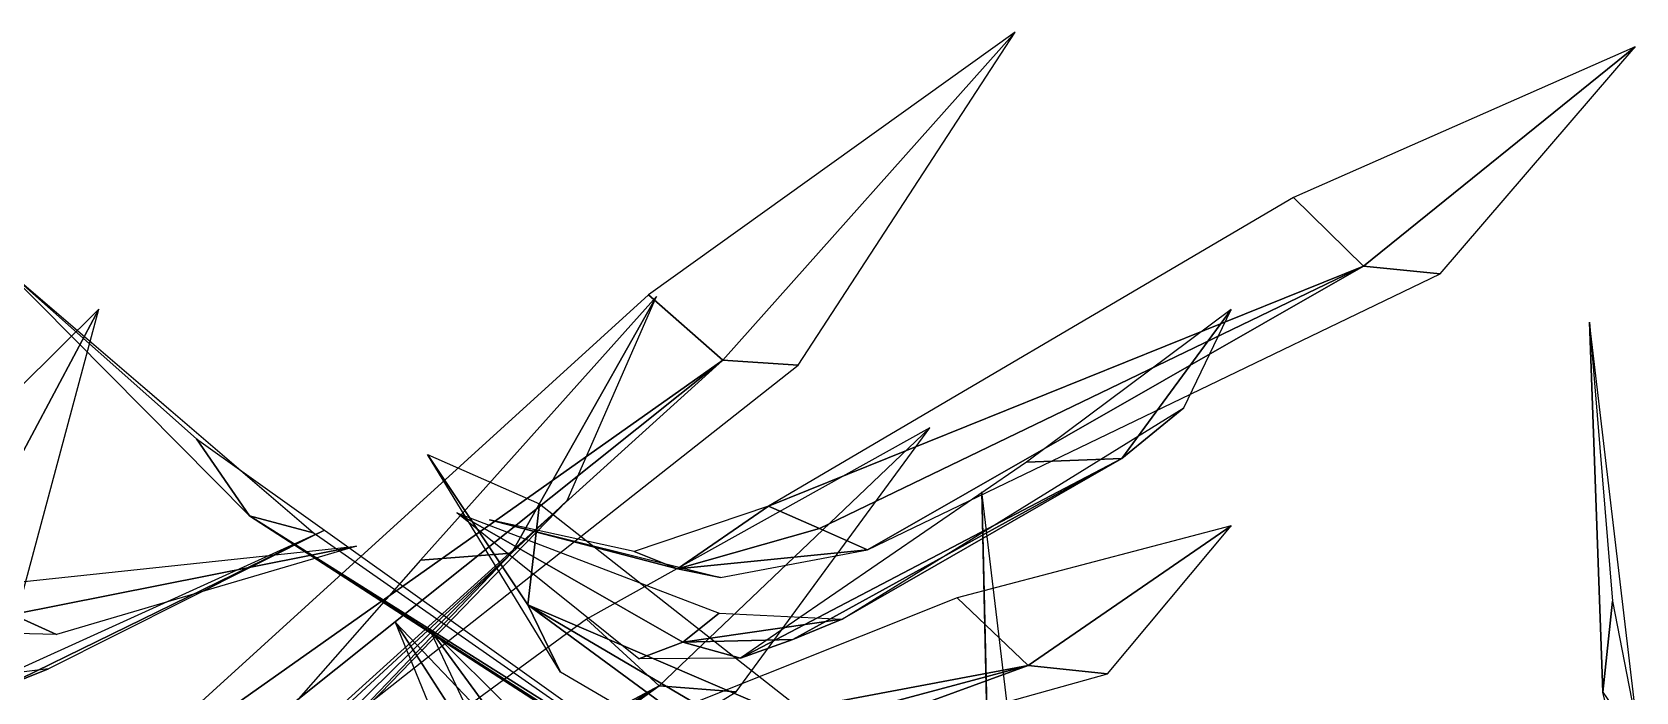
# Model space of a CAD drawing. Extents: x -26.4 to 26.4, y -33.5 to 33.5.
# Drawn here: x 1.54 to 13.46, y 27.55 to 32.45 of the extents above; entities that cross this region are included whole.
import ezdxf

# ---------------------------------------------------------------- set-up
doc = ezdxf.new("R2010")
doc.units = 0

msp = doc.modelspace()

# ---------------------------------------------------------------- linework, layer by layer
at = {"layer": 'weed040', "color": 3}
for points in [[(8.84997, 32.44995, 1.81475), (6.1217, 30.49804, -1.59869), (6.67431, 30.01245, -1.76129)], [(8.84997, 32.44995, 1.81475), (6.67431, 30.01245, -1.76129), (7.23498, 29.97363, -1.98577)], [(13.4602, 32.34045, 5.42962), (10.9187, 31.22167, 1.53497), (11.43945, 30.71044, 1.34234)], [(13.4602, 32.34045, 5.42962), (11.43945, 30.71044, 1.34234), (12.00964, 30.65222, 1.1607)], [(7.01562, 28.92553, -6.62384), (11.43945, 30.71044, 1.34234), (10.9187, 31.22167, 1.53497)], [(1.32214, 30.70385, 6.84173), (2.76098, 29.42761, 2.45855), (3.15539, 28.85522, 2.75335)], [(1.32214, 30.70385, 6.84173), (3.15539, 28.85522, 2.75335), (3.63, 28.72814, 3.10418)], [(7.39465, 28.76037, -6.67657), (11.43945, 30.71044, 1.34234), (7.01562, 28.92553, -6.62384)], [(7.7517, 28.60144, -6.79742), (11.43945, 30.71044, 1.34234), (7.39465, 28.76037, -6.67657)], [(7.7517, 28.60144, -6.79742), (12.00964, 30.65222, 1.1607), (11.43945, 30.71044, 1.34234)], [(1.81286, 26.57775, -8.88409), (6.67431, 30.01245, -1.76129), (6.1217, 30.49804, -1.59869)], [(6.18212, 30.48522, 3.72235), (4.42761, 28.52526, -0.27227), (5.10473, 28.57617, -0.59564)], [(6.18212, 30.48522, 3.72235), (5.10473, 28.57617, -0.59564), (5.51855, 28.96728, -0.79559)], [(2.03625, 30.38928, 5.18353), (0.24328, 28.61755, 1.12042), (0.8695, 28.20483, 1.01934)], [(2.03625, 30.38928, 5.18353), (0.8695, 28.20483, 1.01934), (1.45947, 28.24621, 0.91058)], [(10.45507, 30.38818, 6.77105), (8.93237, 29.25256, 2.37982), (9.64245, 29.28112, 2.1275)], [(10.45507, 30.38818, 6.77105), (9.64245, 29.28112, 2.1275), (10.10351, 29.65612, 2.02642)], [(13.12036, 30.29296, 6.15728), (13.2174, 27.54418, 2.17034), (13.49169, 27.14831, 2.53179)], [(13.12036, 30.29296, 6.15728), (13.29064, 28.22094, 1.85137), (13.2174, 27.54418, 2.17034)], [(2.19812, 26.43823, -8.95257), (6.67431, 30.01245, -1.76129), (1.81286, 26.57775, -8.88409)], [(2.56286, 26.29321, -9.08148), (6.67431, 30.01245, -1.76129), (2.19812, 26.43823, -8.95257)], [(2.56286, 26.29321, -9.08148), (7.23498, 29.97363, -1.98577), (6.67431, 30.01245, -1.76129)], [(7.56164, 28.08581, -6.7348), (10.10351, 29.65612, 2.02642), (9.64245, 29.28112, 2.1275)], [(8.21423, 29.50927, 4.66497), (5.66174, 28.08544, 0.87908), (6.2008, 27.58996, 0.70257)], [(8.21423, 29.50927, 4.66497), (6.2008, 27.58996, 0.70257), (6.77502, 27.54675, 0.51434)], [(6.61682, 26.67663, -5.5772), (3.15539, 28.85522, 2.75335), (2.76098, 29.42761, 2.45855)], [(4.47924, 29.30895, 8.48858), (5.22558, 28.19274, 3.83477), (5.46728, 27.69104, 4.06439)], [(4.47924, 29.30895, 8.48858), (5.31274, 28.94274, 3.79193), (5.22558, 28.19274, 3.83477)], [(7.19433, 27.93493, -6.6286), (9.64245, 29.28112, 2.1275), (6.80725, 27.79614, -6.58795)], [(6.80725, 27.79614, -6.58795), (9.64245, 29.28112, 2.1275), (8.93237, 29.25256, 2.37982)], [(7.56164, 28.08581, -6.7348), (9.64245, 29.28112, 2.1275), (7.19433, 27.93493, -6.6286)], [(8.59985, 29.03173, 4.1845), (8.67126, 25.92224, 0.47113), (9.01147, 25.58935, 0.84613)], [(8.59985, 29.03173, 4.1845), (8.65844, 26.56604, 0.08294), (8.67126, 25.92224, 0.47113)], [(1.54113, 26.20422, -6.87982), (-0.13793, 28.18872, 2.03192), (-0.12731, 28.92883, 1.88616)], [(2.42846, 25.78198, -8.92327), (5.51855, 28.96728, -0.79559), (5.10473, 28.57617, -0.59564)], [(4.69824, 28.87683, -13.01641), (6.64868, 28.13049, -9.52716), (6.37695, 27.91625, -9.39642)], [(6.37695, 27.91625, -9.39642), (6.04992, 27.79211, -9.37445), (4.69824, 28.87683, -13.01641)], [(7.52099, 27.20874, -5.10333), (5.22558, 28.19274, 3.83477), (5.31274, 28.94274, 3.79193)], [(6.33813, 28.45971, -9.34405), (7.01562, 28.92553, -6.62384), (6.0166, 28.58862, -9.3067)], [(6.33813, 28.45971, -9.34405), (7.39465, 28.76037, -6.67657), (7.01562, 28.92553, -6.62384)], [(1.34008, 27.5874, -9.60662), (1.07531, 27.55004, -9.83038), (3.71313, 28.74719, -12.87359)], [(3.71313, 28.74719, -12.87359), (1.66198, 27.71594, -9.48358), (1.34008, 27.5874, -9.60662)], [(7.15148, 26.2705, -5.09417), (3.63, 28.72814, 3.10418), (3.15539, 28.85522, 2.75335)], [(7.15148, 26.2705, -5.09417), (3.15539, 28.85522, 2.75335), (6.86584, 26.47485, -5.30767)], [(6.86584, 26.47485, -5.30767), (3.15539, 28.85522, 2.75335), (6.61682, 26.67663, -5.5772)], [(4.94067, 28.82446, -13.13726), (6.65893, 28.39672, -9.51763), (6.33813, 28.45971, -9.34405)], [(6.33813, 28.45971, -9.34405), (6.0166, 28.58862, -9.3067), (4.94067, 28.82446, -13.13726)], [(7.7517, 28.60144, -6.79742), (7.39465, 28.76037, -6.67657), (6.33813, 28.45971, -9.34405)], [(10.45544, 28.77941, 8.26629), (8.41711, 28.24438, 3.96954), (8.94592, 27.74157, 3.77911)], [(10.45544, 28.77941, 8.26629), (8.94592, 27.74157, 3.77911), (9.53442, 27.67968, 3.67071)], [(1.39282, 28.12133, -9.51214), (1.17565, 28.333, -9.68902), (3.95007, 28.62963, -12.80145)], [(3.95007, 28.62963, -12.80145), (1.71984, 27.97155, -9.42572), (1.39282, 28.12133, -9.51214)], [(1.7246, 25.45385, -8.65411), (5.10473, 28.57617, -0.59564), (4.42761, 28.52526, -0.27227)], [(2.09155, 25.61645, -8.75885), (5.10473, 28.57617, -0.59564), (1.7246, 25.45385, -8.65411)], [(2.42846, 25.78198, -8.92327), (5.10473, 28.57617, -0.59564), (2.09155, 25.61645, -8.75885)], [(6.65893, 28.39672, -9.51763), (7.7517, 28.60144, -6.79742), (6.33813, 28.45971, -9.34405)], [(1.73632, 25.48095, -6.53631), (-0.13793, 28.18872, 2.03192), (1.6239, 25.84936, -6.67767)], [(1.6239, 25.84936, -6.67767), (-0.13793, 28.18872, 2.03192), (1.54113, 26.20422, -6.87982)], [(1.73632, 25.48095, -6.53631), (0.17004, 27.7456, 2.29962), (-0.13793, 28.18872, 2.03192)], [(7.6195, 26.43347, -4.85211), (5.46728, 27.69104, 4.06439), (5.22558, 28.19274, 3.83477)], [(7.6195, 26.43347, -4.85211), (5.22558, 28.19274, 3.83477), (7.55285, 26.82348, -4.94952)], [(7.55285, 26.82348, -4.94952), (5.22558, 28.19274, 3.83477), (7.52099, 27.20874, -5.10333)], [(5.56213, 27.1062, -4.83782), (8.94592, 27.74157, 3.77911), (8.41711, 28.24438, 3.96954)], [(14.24719, 23.30383, -6.02178), (13.2174, 27.54418, 2.17034), (13.29064, 28.22094, 1.85137)], [(1.71984, 27.97155, -9.42572), (0.60876, 27.99829, -6.7066), (1.39282, 28.12133, -9.51214)], [(1.73156, 25.2041, -7.07757), (6.2008, 27.58996, 0.70257), (5.66174, 28.08544, 0.87908)], [(5.26806, 26.46533, -7.77447), (4.9392, 26.35327, -7.80999), (4.24047, 28.06018, -11.41497)], [(4.24047, 28.06018, -11.41497), (5.55517, 26.68322, -7.84552), (5.26806, 26.46533, -7.77447)], [(6.64868, 28.13049, -9.52716), (7.56164, 28.08581, -6.7348), (6.37695, 27.91625, -9.39642)], [(7.56164, 28.08581, -6.7348), (7.19433, 27.93493, -6.6286), (6.37695, 27.91625, -9.39642)], [(5.23547, 27.00183, -7.66094), (4.90844, 27.13549, -7.65216), (4.49279, 28.01513, -11.50726)], [(4.49279, 28.01513, -11.50726), (5.57165, 26.94946, -7.79937), (5.23547, 27.00183, -7.66094)], [(6.37695, 27.91625, -9.39642), (6.80725, 27.79614, -6.58795), (6.04992, 27.79211, -9.37445)], [(6.37695, 27.91625, -9.39642), (7.19433, 27.93493, -6.6286), (6.80725, 27.79614, -6.58795)], [(1.66198, 27.71594, -9.48358), (0.32495, 27.55444, -6.87286), (1.34008, 27.5874, -9.60662)], [(5.93786, 26.93774, -4.86602), (8.94592, 27.74157, 3.77911), (5.56213, 27.1062, -4.83782)], [(6.30664, 26.77844, -4.9616), (8.94592, 27.74157, 3.77911), (5.93786, 26.93774, -4.86602)], [(6.30664, 26.77844, -4.9616), (9.53442, 27.67968, 3.67071), (8.94592, 27.74157, 3.77911)], [(2.11499, 25.05468, -7.13104), (6.2008, 27.58996, 0.70257), (1.73156, 25.2041, -7.07757)], [(2.47863, 24.9071, -7.25299), (6.2008, 27.58996, 0.70257), (2.11499, 25.05468, -7.13104)], [(2.47863, 24.9071, -7.25299), (6.77502, 27.54675, 0.51434), (6.2008, 27.58996, 0.70257)]]:
    msp.add_3dface(points, dxfattribs=at)

doc.saveas('drawing.dxf')
